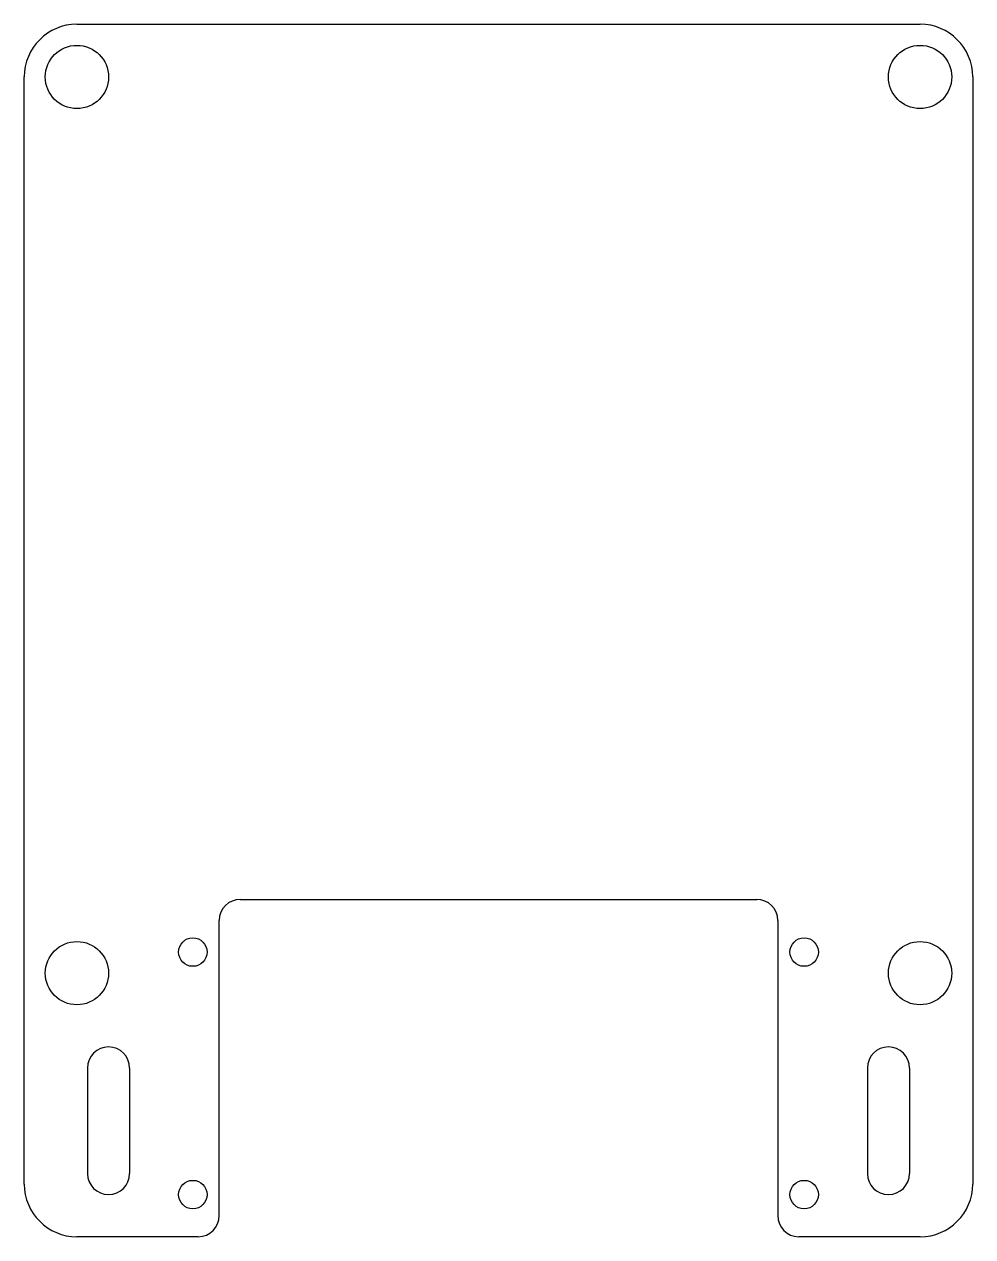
# Model space of a CAD drawing. Extents: x -45 to 45, y -68 to 48.
import ezdxf

# ---------------------------------------------------------------- set-up
doc = ezdxf.new("R2010")
doc.units = 0
doc.layers.get('0').update_dxf_attribs({"linetype": 'continuous'})

# ---------------------------------------------------------------- blocks, each defined once
blk = doc.blocks.new('FILLET008')
at = {"color": 0}
for p, q in [((-40, 47.5), (0, 47.5)), ((0, 47.5), (40, 47.5)), ((-45, -62.5), (-45, 42.5)), ((45, 42.5), (45, 0)), ((45, 0), (45, -62.5)), ((-24.5, -35.5), (0, -35.5)), ((0, -35.5), (24.5, -35.5)), ((-26.5, -65.5), (-26.5, -37.5)), ((26.5, -37.5), (26.5, -65.5)), ((-39, -51.5), (-39, -61.5)), ((-35, -51.5), (-35, -61.5)), ((35, -51.5), (35, -61.5)), ((39, -51.5), (39, -61.5)), ((-28.5, -67.5), (-40, -67.5)), ((40, -67.5), (28.5, -67.5))]:
    blk.add_line(p, q, dxfattribs=at)
for centre, radius in [((-40, 42.5), 3), ((40, 42.5), 3), ((-40, -42.5), 3), ((-29, -40.5), 1.35), ((29, -40.5), 1.35), ((40, -42.5), 3), ((-29, -63.5), 1.35), ((29, -63.5), 1.35)]:
    blk.add_circle(centre, radius, dxfattribs=at)
for centre, radius, start, end in [((-40, 42.5), 5, 90, -180), ((40, 42.5), 5, 0, 90), ((-24.5, -37.5), 2, 90, 180), ((24.5, -37.5), 2, 0, 90), ((-37, -51.5), 2, 0, -180), ((37, -51.5), 2, 0, -180), ((-37, -61.5), 2, -180, 0), ((37, -61.5), 2, -180, 0), ((-40, -62.5), 5, -180, -90), ((40, -62.5), 5, -90, 0), ((-28.5, -65.5), 2, -90, 0), ((28.5, -65.5), 2, -180, -90)]:
    blk.add_arc(centre, radius, start, end, dxfattribs=at)

msp = doc.modelspace()

# ---------------------------------------------------------------- block references
at = {"color": 0}
msp.add_blockref('FILLET008', (0, 0), dxfattribs=at)

doc.saveas('drawing.dxf')
